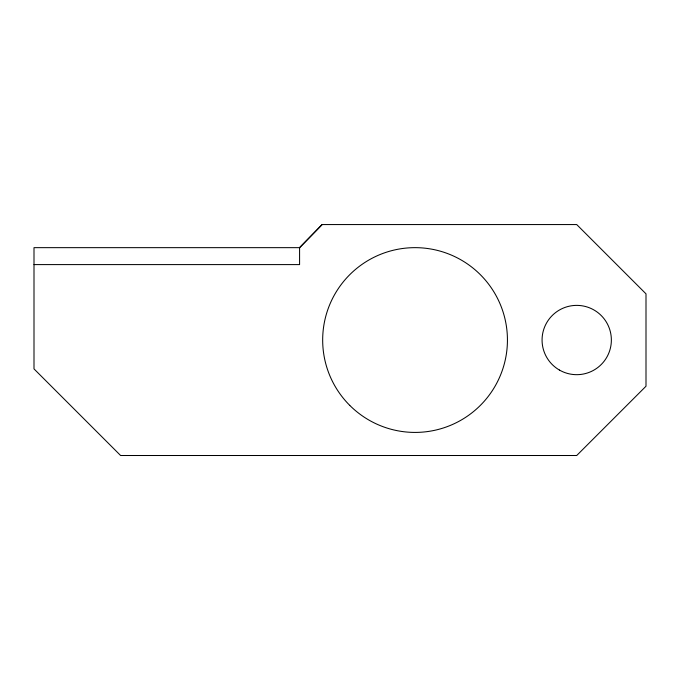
<?xml version="1.0" encoding="UTF-8"?>
<svg xmlns="http://www.w3.org/2000/svg" width="680" height="680" viewBox="0 0 680 680"><rect width="100%" height="100%" fill="white"/><g stroke="black" fill="none" stroke-linecap="round" stroke-linejoin="round"><path stroke-width="1.02" d="M322.159 224.561L299.582 247.656L34 247.656L34 368.9L120.606 455.506L576.716 455.506L646 386.223L646 293.845L576.716 224.561L322.159 224.561L299.582 247.656L299.582 264.596L34 264.596M349.732 405.356A92.378 92.378 0 0 0 504.288 363.945A92.378 92.378 0 0 0 391.144 250.801A92.378 92.378 0 0 0 349.732 405.356M559.394 370.03A34.637 34.637 0 0 0 611.362 340.034A34.637 34.637 0 0 0 559.394 310.029A34.637 34.637 0 0 0 559.394 370.03"/></g></svg>
